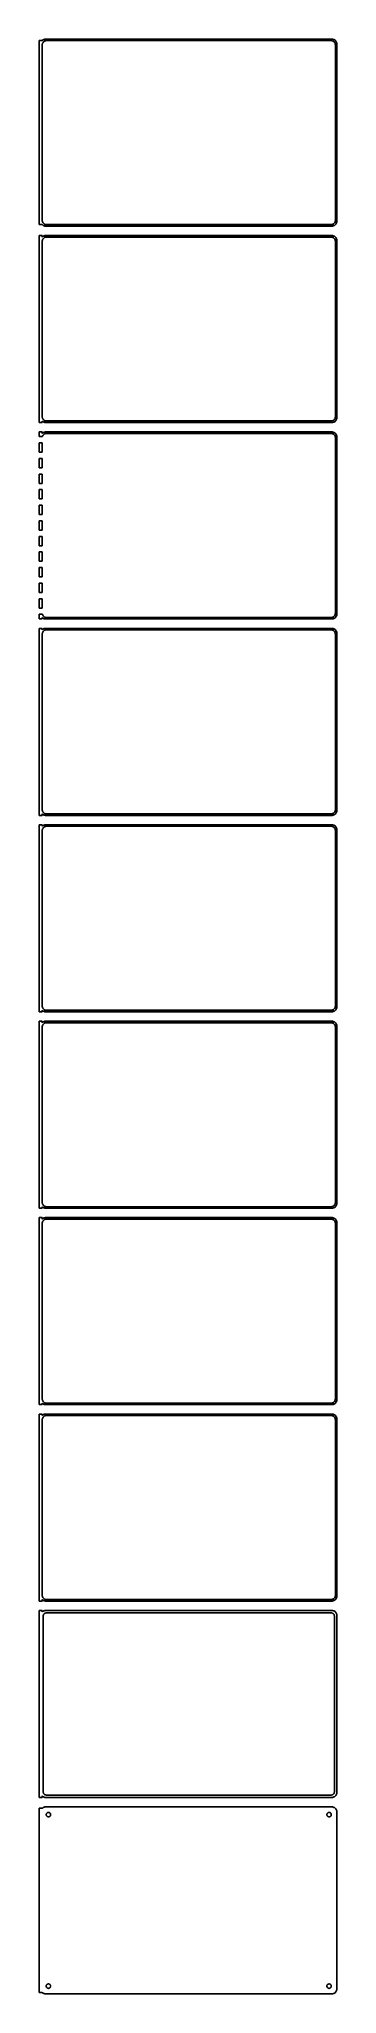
# Model space of a CAD drawing. Header units: metres. Extents: x -144 to 142, y 1800 to 3681.
import ezdxf

# ---------------------------------------------------------------- set-up
doc = ezdxf.new("R2010")
doc.units = ezdxf.units.M

msp = doc.modelspace()

# ---------------------------------------------------------------- linework, layer by layer
for p, q in [((-141, 3679.56), (-144, 3679.56)), ((-144, 3679.56), (-144, 3502.44)), ((-140.687, 3679.85), (-141, 3679.56)), ((-141, 3675.5), (-140.968, 3676)), ((-141, 3506.5), (-141, 3675.5)), ((-140.968, 3676), (-140.874, 3676.49)), ((-140.874, 3676.49), (-140.719, 3676.97)), ((-140.719, 3676.97), (-140.505, 3677.43)), ((-140.179, 3680.22), (-140.687, 3679.85)), ((-140.505, 3677.43), (-140.236, 3677.85)), ((-140.236, 3677.85), (-139.916, 3678.24)), ((-139.629, 3680.52), (-140.179, 3680.22)), ((-139.916, 3678.24), (-139.55, 3678.58)), ((-139.045, 3680.76), (-139.629, 3680.52)), ((-139.55, 3678.58), (-139.143, 3678.88)), ((-139.143, 3678.88), (-138.703, 3679.12)), ((-138.437, 3680.91), (-139.045, 3680.76)), ((-138.703, 3679.12), (-138.236, 3679.3)), ((-137.814, 3680.99), (-138.437, 3680.91)), ((-138.236, 3679.3), (-137.75, 3679.43)), ((137.814, 3680.99), (-137.814, 3680.99)), ((-137.75, 3679.43), (-137.251, 3679.49)), ((-137.251, 3679.49), (137.251, 3679.49)), ((137.251, 3679.49), (137.75, 3679.43)), ((137.75, 3679.43), (138.236, 3679.3)), ((138.437, 3680.91), (137.814, 3680.99)), ((138.236, 3679.3), (138.703, 3679.12)), ((139.045, 3680.76), (138.437, 3680.91)), ((138.703, 3679.12), (139.143, 3678.88)), ((139.629, 3680.52), (139.045, 3680.76)), ((139.143, 3678.88), (139.55, 3678.58)), ((139.55, 3678.58), (139.916, 3678.24)), ((140.179, 3680.22), (139.629, 3680.52)), ((139.916, 3678.24), (140.236, 3677.85)), ((140.687, 3679.85), (140.179, 3680.22)), ((140.236, 3677.85), (140.505, 3677.43)), ((140.505, 3677.43), (140.719, 3676.97)), ((141.145, 3679.42), (140.687, 3679.85)), ((140.719, 3676.97), (140.874, 3676.49)), ((140.874, 3676.49), (140.968, 3676)), ((140.968, 3676), (141, 3675.5)), ((141, 3675.5), (141, 3506.5)), ((141.545, 3678.94), (141.145, 3679.42)), ((141.882, 3678.41), (141.545, 3678.94)), ((142.149, 3677.84), (141.882, 3678.41)), ((142.343, 3677.24), (142.149, 3677.84)), ((142.461, 3676.63), (142.343, 3677.24)), ((142.5, 3676), (142.461, 3676.63)), ((142.5, 3506), (142.5, 3676)), ((-144, 3502.44), (-141, 3502.44)), ((-140.968, 3506), (-141, 3506.5)), ((-141, 3502.44), (-140.687, 3502.15)), ((-140.874, 3505.51), (-140.968, 3506)), ((-140.719, 3505.03), (-140.874, 3505.51)), ((-140.505, 3504.57), (-140.719, 3505.03)), ((-140.687, 3502.15), (-140.179, 3501.78)), ((-140.236, 3504.15), (-140.505, 3504.57)), ((-139.916, 3503.76), (-140.236, 3504.15)), ((-140.179, 3501.78), (-139.629, 3501.48)), ((-139.55, 3503.42), (-139.916, 3503.76)), ((-139.629, 3501.48), (-139.045, 3501.24)), ((-139.143, 3503.12), (-139.55, 3503.42)), ((-138.703, 3502.88), (-139.143, 3503.12)), ((-139.045, 3501.24), (-138.437, 3501.09)), ((-138.236, 3502.7), (-138.703, 3502.88)), ((-138.437, 3501.09), (-137.814, 3501.01)), ((-137.75, 3502.57), (-138.236, 3502.7)), ((-137.814, 3501.01), (137.814, 3501.01)), ((-137.251, 3502.51), (-137.75, 3502.57)), ((137.251, 3502.51), (-137.251, 3502.51)), ((137.75, 3502.57), (137.251, 3502.51)), ((138.236, 3502.7), (137.75, 3502.57)), ((137.814, 3501.01), (138.437, 3501.09)), ((138.703, 3502.88), (138.236, 3502.7)), ((138.437, 3501.09), (139.045, 3501.24)), ((139.143, 3503.12), (138.703, 3502.88)), ((139.045, 3501.24), (139.629, 3501.48)), ((139.55, 3503.42), (139.143, 3503.12)), ((139.916, 3503.76), (139.55, 3503.42)), ((139.629, 3501.48), (140.179, 3501.78)), ((140.236, 3504.15), (139.916, 3503.76)), ((140.179, 3501.78), (140.687, 3502.15)), ((140.505, 3504.57), (140.236, 3504.15)), ((140.719, 3505.03), (140.505, 3504.57)), ((140.687, 3502.15), (141.145, 3502.58)), ((140.874, 3505.51), (140.719, 3505.03)), ((140.968, 3506), (140.874, 3505.51)), ((141, 3506.5), (140.968, 3506)), ((141.145, 3502.58), (141.545, 3503.06)), ((141.545, 3503.06), (141.882, 3503.59)), ((141.882, 3503.59), (142.149, 3504.16)), ((142.149, 3504.16), (142.343, 3504.76)), ((142.343, 3504.76), (142.461, 3505.37)), ((142.461, 3505.37), (142.5, 3506)), ((-141, 3491.97), (-144, 3491.97)), ((-144, 3491.97), (-144, 3312.03)), ((-141, 3490.56), (-141, 3491.97)), ((-140.687, 3490.85), (-141, 3490.56)), ((-141, 3486.5), (-140.968, 3487)), ((-141, 3317.5), (-141, 3486.5)), ((-140.968, 3487), (-140.874, 3487.49)), ((-140.874, 3487.49), (-140.719, 3487.97)), ((-140.719, 3487.97), (-140.505, 3488.43)), ((-140.179, 3491.22), (-140.687, 3490.85)), ((-140.505, 3488.43), (-140.236, 3488.85)), ((-140.236, 3488.85), (-139.916, 3489.24)), ((-139.629, 3491.52), (-140.179, 3491.22)), ((-139.916, 3489.24), (-139.55, 3489.58)), ((-139.045, 3491.76), (-139.629, 3491.52)), ((-139.55, 3489.58), (-139.143, 3489.88)), ((-139.143, 3489.88), (-138.703, 3490.12)), ((-138.437, 3491.91), (-139.045, 3491.76)), ((-138.703, 3490.12), (-138.236, 3490.3)), ((-137.814, 3491.99), (-138.437, 3491.91)), ((-138.236, 3490.3), (-137.75, 3490.43)), ((137.814, 3491.99), (-137.814, 3491.99)), ((-137.75, 3490.43), (-137.251, 3490.49)), ((-137.251, 3490.49), (137.251, 3490.49)), ((137.251, 3490.49), (137.75, 3490.43)), ((137.75, 3490.43), (138.236, 3490.3)), ((138.437, 3491.91), (137.814, 3491.99)), ((138.236, 3490.3), (138.703, 3490.12)), ((139.045, 3491.76), (138.437, 3491.91)), ((138.703, 3490.12), (139.143, 3489.88)), ((139.629, 3491.52), (139.045, 3491.76)), ((139.143, 3489.88), (139.55, 3489.58)), ((139.55, 3489.58), (139.916, 3489.24)), ((140.179, 3491.22), (139.629, 3491.52)), ((139.916, 3489.24), (140.236, 3488.85)), ((140.687, 3490.85), (140.179, 3491.22)), ((140.236, 3488.85), (140.505, 3488.43)), ((140.505, 3488.43), (140.719, 3487.97)), ((141.145, 3490.42), (140.687, 3490.85)), ((140.719, 3487.97), (140.874, 3487.49)), ((140.874, 3487.49), (140.968, 3487)), ((140.968, 3487), (141, 3486.5)), ((141, 3486.5), (141, 3317.5)), ((141.545, 3489.94), (141.145, 3490.42)), ((141.882, 3489.41), (141.545, 3489.94)), ((142.149, 3488.84), (141.882, 3489.41)), ((142.343, 3488.24), (142.149, 3488.84)), ((142.461, 3487.63), (142.343, 3488.24)), ((142.5, 3487), (142.461, 3487.63)), ((142.5, 3317), (142.5, 3487)), ((-144, 3312.03), (-141, 3312.03)), ((-140.968, 3317), (-141, 3317.5)), ((-141, 3312.03), (-141, 3313.44)), ((-141, 3313.44), (-140.687, 3313.15)), ((-140.874, 3316.51), (-140.968, 3317)), ((-140.719, 3316.03), (-140.874, 3316.51)), ((-140.505, 3315.57), (-140.719, 3316.03)), ((-140.687, 3313.15), (-140.179, 3312.78)), ((-140.236, 3315.15), (-140.505, 3315.57)), ((-139.916, 3314.76), (-140.236, 3315.15)), ((-140.179, 3312.78), (-139.629, 3312.48)), ((-139.55, 3314.42), (-139.916, 3314.76)), ((-139.629, 3312.48), (-139.045, 3312.24)), ((-139.143, 3314.12), (-139.55, 3314.42)), ((-138.703, 3313.88), (-139.143, 3314.12)), ((-139.045, 3312.24), (-138.437, 3312.09)), ((-138.236, 3313.7), (-138.703, 3313.88)), ((-138.437, 3312.09), (-137.814, 3312.01)), ((-137.75, 3313.57), (-138.236, 3313.7)), ((-137.814, 3312.01), (137.814, 3312.01)), ((-137.251, 3313.51), (-137.75, 3313.57)), ((137.251, 3313.51), (-137.251, 3313.51)), ((137.75, 3313.57), (137.251, 3313.51)), ((138.236, 3313.7), (137.75, 3313.57)), ((137.814, 3312.01), (138.437, 3312.09)), ((138.703, 3313.88), (138.236, 3313.7)), ((138.437, 3312.09), (139.045, 3312.24)), ((139.143, 3314.12), (138.703, 3313.88)), ((139.045, 3312.24), (139.629, 3312.48)), ((139.55, 3314.42), (139.143, 3314.12)), ((139.916, 3314.76), (139.55, 3314.42)), ((139.629, 3312.48), (140.179, 3312.78)), ((140.236, 3315.15), (139.916, 3314.76)), ((140.179, 3312.78), (140.687, 3313.15)), ((140.505, 3315.57), (140.236, 3315.15)), ((140.719, 3316.03), (140.505, 3315.57)), ((140.687, 3313.15), (141.145, 3313.58)), ((140.874, 3316.51), (140.719, 3316.03)), ((140.968, 3317), (140.874, 3316.51)), ((141, 3317.5), (140.968, 3317)), ((141.145, 3313.58), (141.545, 3314.06)), ((141.545, 3314.06), (141.882, 3314.59)), ((141.882, 3314.59), (142.149, 3315.16)), ((142.149, 3315.16), (142.343, 3315.76)), ((142.343, 3315.76), (142.461, 3316.37)), ((142.461, 3316.37), (142.5, 3317)), ((-141, 3302.99), (-144, 3302.99)), ((-144, 3302.99), (-144, 3298.49)), ((-144, 3298.49), (-140.874, 3298.49)), ((-141, 3292.51), (-144, 3292.51)), ((-144, 3292.51), (-144, 3283.49)), ((-141, 3301.56), (-141, 3302.99)), ((-140.687, 3301.85), (-141, 3301.56)), ((-141, 3283.49), (-141, 3292.51)), ((-140.874, 3298.49), (-140.719, 3298.97)), ((-140.874, 3298.49), (-140.874, 3298.49)), ((-140.719, 3298.97), (-140.505, 3299.43)), ((-140.179, 3302.22), (-140.687, 3301.85)), ((-140.505, 3299.43), (-140.236, 3299.85)), ((-140.236, 3299.85), (-139.916, 3300.24)), ((-139.629, 3302.52), (-140.179, 3302.22)), ((-139.916, 3300.24), (-139.55, 3300.58)), ((-139.045, 3302.76), (-139.629, 3302.52)), ((-139.55, 3300.58), (-139.143, 3300.88)), ((-139.143, 3300.88), (-138.703, 3301.12)), ((-138.437, 3302.91), (-139.045, 3302.76)), ((-138.703, 3301.12), (-138.236, 3301.3)), ((-137.814, 3302.99), (-138.437, 3302.91)), ((-138.236, 3301.3), (-137.75, 3301.43)), ((137.814, 3302.99), (-137.814, 3302.99)), ((-137.75, 3301.43), (-137.251, 3301.49)), ((-137.251, 3301.49), (137.251, 3301.49)), ((137.251, 3301.49), (137.75, 3301.43)), ((137.75, 3301.43), (138.236, 3301.3)), ((138.437, 3302.91), (137.814, 3302.99)), ((138.236, 3301.3), (138.703, 3301.12)), ((139.045, 3302.76), (138.437, 3302.91)), ((138.703, 3301.12), (139.143, 3300.88)), ((139.629, 3302.52), (139.045, 3302.76)), ((139.143, 3300.88), (139.55, 3300.58)), ((139.55, 3300.58), (139.916, 3300.24)), ((140.179, 3302.22), (139.629, 3302.52)), ((139.916, 3300.24), (140.236, 3299.85)), ((140.687, 3301.85), (140.179, 3302.22)), ((140.236, 3299.85), (140.505, 3299.43)), ((140.505, 3299.43), (140.719, 3298.97)), ((141.145, 3301.42), (140.687, 3301.85)), ((140.719, 3298.97), (140.874, 3298.49)), ((140.874, 3298.49), (140.968, 3298)), ((140.968, 3298), (141, 3297.5)), ((141, 3297.5), (141, 3128.5)), ((141.545, 3300.94), (141.145, 3301.42)), ((141.882, 3300.41), (141.545, 3300.94)), ((142.149, 3299.84), (141.882, 3300.41)), ((142.343, 3299.24), (142.149, 3299.84)), ((142.461, 3298.63), (142.343, 3299.24)), ((142.5, 3298), (142.461, 3298.63)), ((142.5, 3128), (142.5, 3298)), ((-144, 3283.49), (-141, 3283.49)), ((-141, 3277.51), (-144, 3277.51)), ((-144, 3277.51), (-144, 3268.49)), ((-141, 3268.49), (-141, 3277.51)), ((-144, 3268.49), (-141, 3268.49)), ((-141, 3262.51), (-144, 3262.51)), ((-144, 3262.51), (-144, 3253.49)), ((-141, 3253.49), (-141, 3262.51)), ((-144, 3253.49), (-141, 3253.49)), ((-141, 3247.51), (-144, 3247.51)), ((-144, 3247.51), (-144, 3238.49)), ((-144, 3238.49), (-141, 3238.49)), ((-141, 3238.49), (-141, 3247.51)), ((-141, 3232.51), (-144, 3232.51)), ((-144, 3232.51), (-144, 3223.49)), ((-144, 3223.49), (-141, 3223.49)), ((-141, 3217.51), (-144, 3217.51)), ((-144, 3217.51), (-144, 3208.49)), ((-141, 3223.49), (-141, 3232.51)), ((-141, 3208.49), (-141, 3217.51)), ((-144, 3208.49), (-141, 3208.49)), ((-141, 3202.51), (-144, 3202.51)), ((-144, 3202.51), (-144, 3193.49)), ((-141, 3193.49), (-141, 3202.51)), ((-144, 3193.49), (-141, 3193.49)), ((-141, 3187.51), (-144, 3187.51)), ((-144, 3187.51), (-144, 3178.49)), ((-141, 3178.49), (-141, 3187.51)), ((-144, 3178.49), (-141, 3178.49)), ((-141, 3172.51), (-144, 3172.51)), ((-144, 3172.51), (-144, 3163.49)), ((-144, 3163.49), (-141, 3163.49)), ((-141, 3163.49), (-141, 3172.51)), ((-141, 3157.51), (-144, 3157.51)), ((-144, 3157.51), (-144, 3148.49)), ((-144, 3148.49), (-141, 3148.49)), ((-141, 3142.51), (-144, 3142.51)), ((-144, 3142.51), (-144, 3133.49)), ((-141, 3148.49), (-141, 3157.51)), ((-141, 3133.49), (-141, 3142.51)), ((-144, 3133.49), (-141, 3133.49)), ((-140.874, 3127.51), (-144, 3127.51)), ((-144, 3127.51), (-144, 3123.01)), ((-144, 3123.01), (-141, 3123.01)), ((-141, 3124.44), (-140.687, 3124.15)), ((-141, 3123.01), (-141, 3124.44)), ((-140.719, 3127.03), (-140.874, 3127.51)), ((-140.874, 3127.51), (-140.874, 3127.51)), ((-140.505, 3126.57), (-140.719, 3127.03)), ((-140.687, 3124.15), (-140.179, 3123.78)), ((-140.236, 3126.15), (-140.505, 3126.57)), ((-139.916, 3125.76), (-140.236, 3126.15)), ((-140.179, 3123.78), (-139.629, 3123.48)), ((-139.55, 3125.42), (-139.916, 3125.76)), ((-139.629, 3123.48), (-139.045, 3123.24)), ((-139.143, 3125.12), (-139.55, 3125.42)), ((-138.703, 3124.88), (-139.143, 3125.12)), ((-139.045, 3123.24), (-138.437, 3123.09)), ((-138.236, 3124.7), (-138.703, 3124.88)), ((-138.437, 3123.09), (-137.814, 3123.01)), ((-137.75, 3124.57), (-138.236, 3124.7)), ((-137.814, 3123.01), (137.814, 3123.01)), ((-137.251, 3124.51), (-137.75, 3124.57)), ((137.251, 3124.51), (-137.251, 3124.51)), ((137.75, 3124.57), (137.251, 3124.51)), ((138.236, 3124.7), (137.75, 3124.57)), ((137.814, 3123.01), (138.437, 3123.09)), ((138.703, 3124.88), (138.236, 3124.7)), ((138.437, 3123.09), (139.045, 3123.24)), ((139.143, 3125.12), (138.703, 3124.88)), ((139.045, 3123.24), (139.629, 3123.48)), ((139.55, 3125.42), (139.143, 3125.12)), ((139.916, 3125.76), (139.55, 3125.42)), ((139.629, 3123.48), (140.179, 3123.78)), ((140.236, 3126.15), (139.916, 3125.76)), ((140.179, 3123.78), (140.687, 3124.15)), ((140.505, 3126.57), (140.236, 3126.15)), ((140.719, 3127.03), (140.505, 3126.57)), ((140.687, 3124.15), (141.145, 3124.58)), ((140.874, 3127.51), (140.719, 3127.03)), ((140.968, 3128), (140.874, 3127.51)), ((141, 3128.5), (140.968, 3128)), ((141.145, 3124.58), (141.545, 3125.06)), ((141.545, 3125.06), (141.882, 3125.59)), ((141.882, 3125.59), (142.149, 3126.16)), ((142.149, 3126.16), (142.343, 3126.76)), ((142.343, 3126.76), (142.461, 3127.37)), ((142.461, 3127.37), (142.5, 3128)), ((-141, 3113.99), (-144, 3113.99)), ((-144, 3113.99), (-144, 2934.01)), ((-141, 3112.56), (-141, 3113.99)), ((-140.687, 3112.85), (-141, 3112.56)), ((-141, 3108.5), (-140.968, 3109)), ((-141, 2939.5), (-141, 3108.5)), ((-140.968, 3109), (-140.874, 3109.49)), ((-140.874, 3109.49), (-140.719, 3109.97)), ((-140.719, 3109.97), (-140.505, 3110.43)), ((-140.179, 3113.22), (-140.687, 3112.85)), ((-140.505, 3110.43), (-140.236, 3110.85)), ((-140.236, 3110.85), (-139.916, 3111.24)), ((-139.629, 3113.52), (-140.179, 3113.22)), ((-139.916, 3111.24), (-139.55, 3111.58)), ((-139.045, 3113.76), (-139.629, 3113.52)), ((-139.55, 3111.58), (-139.143, 3111.88)), ((-139.143, 3111.88), (-138.703, 3112.12)), ((-138.437, 3113.91), (-139.045, 3113.76)), ((-138.703, 3112.12), (-138.236, 3112.3)), ((-137.814, 3113.99), (-138.437, 3113.91)), ((-138.236, 3112.3), (-137.75, 3112.43)), ((137.814, 3113.99), (-137.814, 3113.99)), ((-137.75, 3112.43), (-137.251, 3112.49)), ((-137.251, 3112.49), (137.251, 3112.49)), ((137.251, 3112.49), (137.75, 3112.43)), ((137.75, 3112.43), (138.236, 3112.3)), ((138.437, 3113.91), (137.814, 3113.99)), ((138.236, 3112.3), (138.703, 3112.12)), ((139.045, 3113.76), (138.437, 3113.91)), ((138.703, 3112.12), (139.143, 3111.88)), ((139.629, 3113.52), (139.045, 3113.76)), ((139.143, 3111.88), (139.55, 3111.58)), ((139.55, 3111.58), (139.916, 3111.24)), ((140.179, 3113.22), (139.629, 3113.52)), ((139.916, 3111.24), (140.236, 3110.85)), ((140.687, 3112.85), (140.179, 3113.22)), ((140.236, 3110.85), (140.505, 3110.43)), ((140.505, 3110.43), (140.719, 3109.97)), ((141.145, 3112.42), (140.687, 3112.85)), ((140.719, 3109.97), (140.874, 3109.49)), ((140.874, 3109.49), (140.968, 3109)), ((140.968, 3109), (141, 3108.5)), ((141, 3108.5), (141, 2939.5)), ((141.545, 3111.94), (141.145, 3112.42)), ((141.882, 3111.41), (141.545, 3111.94)), ((142.149, 3110.84), (141.882, 3111.41)), ((142.343, 3110.24), (142.149, 3110.84)), ((142.461, 3109.63), (142.343, 3110.24)), ((142.5, 3109), (142.461, 3109.63)), ((142.5, 2939), (142.5, 3109)), ((-140.968, 2939), (-141, 2939.5)), ((-141, 2935.44), (-140.687, 2935.15)), ((-141, 2934.01), (-141, 2935.44)), ((-140.874, 2938.51), (-140.968, 2939)), ((-140.719, 2938.03), (-140.874, 2938.51)), ((-140.505, 2937.57), (-140.719, 2938.03)), ((-140.687, 2935.15), (-140.179, 2934.78)), ((-140.236, 2937.15), (-140.505, 2937.57)), ((-139.916, 2936.76), (-140.236, 2937.15)), ((-140.179, 2934.78), (-139.629, 2934.48)), ((-139.55, 2936.42), (-139.916, 2936.76)), ((-139.629, 2934.48), (-139.045, 2934.24)), ((-139.143, 2936.12), (-139.55, 2936.42)), ((-138.703, 2935.88), (-139.143, 2936.12)), ((-138.236, 2935.7), (-138.703, 2935.88)), ((-137.75, 2935.57), (-138.236, 2935.7)), ((-137.251, 2935.51), (-137.75, 2935.57)), ((137.251, 2935.51), (-137.251, 2935.51)), ((137.75, 2935.57), (137.251, 2935.51)), ((138.236, 2935.7), (137.75, 2935.57)), ((138.703, 2935.88), (138.236, 2935.7)), ((139.143, 2936.12), (138.703, 2935.88)), ((139.045, 2934.24), (139.629, 2934.48)), ((139.55, 2936.42), (139.143, 2936.12)), ((139.916, 2936.76), (139.55, 2936.42)), ((139.629, 2934.48), (140.179, 2934.78)), ((140.236, 2937.15), (139.916, 2936.76)), ((140.179, 2934.78), (140.687, 2935.15)), ((140.505, 2937.57), (140.236, 2937.15)), ((140.719, 2938.03), (140.505, 2937.57)), ((140.687, 2935.15), (141.145, 2935.58)), ((140.874, 2938.51), (140.719, 2938.03)), ((140.968, 2939), (140.874, 2938.51)), ((141, 2939.5), (140.968, 2939)), ((141.145, 2935.58), (141.545, 2936.06)), ((141.545, 2936.06), (141.882, 2936.59)), ((141.882, 2936.59), (142.149, 2937.16)), ((142.149, 2937.16), (142.343, 2937.76)), ((142.343, 2937.76), (142.461, 2938.37)), ((142.461, 2938.37), (142.5, 2939)), ((-144, 2934.01), (-141, 2934.01)), ((-141, 2924.99), (-144, 2924.99)), ((-144, 2924.99), (-144, 2745.01)), ((-141, 2923.56), (-141, 2924.99)), ((-140.687, 2923.85), (-141, 2923.56)), ((-141, 2919.5), (-140.968, 2920)), ((-141, 2750.5), (-141, 2919.5)), ((-140.968, 2920), (-140.874, 2920.49)), ((-140.874, 2920.49), (-140.719, 2920.97)), ((-140.719, 2920.97), (-140.505, 2921.43)), ((-140.179, 2924.22), (-140.687, 2923.85)), ((-140.505, 2921.43), (-140.236, 2921.85)), ((-140.236, 2921.85), (-139.916, 2922.24)), ((-139.629, 2924.52), (-140.179, 2924.22)), ((-139.916, 2922.24), (-139.55, 2922.58)), ((-139.045, 2924.76), (-139.629, 2924.52)), ((-139.55, 2922.58), (-139.143, 2922.88)), ((-139.143, 2922.88), (-138.703, 2923.12)), ((-139.045, 2934.24), (-138.437, 2934.09)), ((-138.437, 2924.91), (-139.045, 2924.76)), ((-138.703, 2923.12), (-138.236, 2923.3)), ((-138.437, 2934.09), (-137.814, 2934.01)), ((-137.814, 2924.99), (-138.437, 2924.91)), ((-138.236, 2923.3), (-137.75, 2923.43)), ((-137.814, 2934.01), (137.814, 2934.01)), ((137.814, 2924.99), (-137.814, 2924.99)), ((-137.75, 2923.43), (-137.251, 2923.49)), ((-137.251, 2923.49), (137.251, 2923.49)), ((137.251, 2923.49), (137.75, 2923.43)), ((137.75, 2923.43), (138.236, 2923.3)), ((137.814, 2934.01), (138.437, 2934.09)), ((138.437, 2924.91), (137.814, 2924.99)), ((138.236, 2923.3), (138.703, 2923.12)), ((138.437, 2934.09), (139.045, 2934.24)), ((139.045, 2924.76), (138.437, 2924.91)), ((138.703, 2923.12), (139.143, 2922.88)), ((139.629, 2924.52), (139.045, 2924.76)), ((139.143, 2922.88), (139.55, 2922.58)), ((139.55, 2922.58), (139.916, 2922.24)), ((140.179, 2924.22), (139.629, 2924.52)), ((139.916, 2922.24), (140.236, 2921.85)), ((140.687, 2923.85), (140.179, 2924.22)), ((140.236, 2921.85), (140.505, 2921.43)), ((140.505, 2921.43), (140.719, 2920.97)), ((141.145, 2923.42), (140.687, 2923.85)), ((140.719, 2920.97), (140.874, 2920.49)), ((140.874, 2920.49), (140.968, 2920)), ((140.968, 2920), (141, 2919.5)), ((141, 2919.5), (141, 2750.5)), ((141.545, 2922.94), (141.145, 2923.42)), ((141.882, 2922.41), (141.545, 2922.94)), ((142.149, 2921.84), (141.882, 2922.41)), ((142.343, 2921.24), (142.149, 2921.84)), ((142.461, 2920.63), (142.343, 2921.24)), ((142.5, 2920), (142.461, 2920.63)), ((142.5, 2750), (142.5, 2920)), ((-140.968, 2750), (-141, 2750.5)), ((-141, 2746.44), (-140.687, 2746.15)), ((-141, 2745.01), (-141, 2746.44)), ((-140.874, 2749.51), (-140.968, 2750)), ((-140.719, 2749.03), (-140.874, 2749.51)), ((-140.505, 2748.57), (-140.719, 2749.03)), ((-140.236, 2748.15), (-140.505, 2748.57)), ((-139.916, 2747.76), (-140.236, 2748.15)), ((-139.55, 2747.42), (-139.916, 2747.76)), ((-139.143, 2747.12), (-139.55, 2747.42)), ((-138.703, 2746.88), (-139.143, 2747.12)), ((-138.236, 2746.7), (-138.703, 2746.88)), ((-137.75, 2746.57), (-138.236, 2746.7)), ((-137.251, 2746.51), (-137.75, 2746.57)), ((137.251, 2746.51), (-137.251, 2746.51)), ((137.75, 2746.57), (137.251, 2746.51)), ((138.236, 2746.7), (137.75, 2746.57)), ((138.703, 2746.88), (138.236, 2746.7)), ((139.143, 2747.12), (138.703, 2746.88)), ((139.55, 2747.42), (139.143, 2747.12)), ((139.916, 2747.76), (139.55, 2747.42)), ((140.236, 2748.15), (139.916, 2747.76)), ((140.505, 2748.57), (140.236, 2748.15)), ((140.719, 2749.03), (140.505, 2748.57)), ((140.687, 2746.15), (141.145, 2746.58)), ((140.874, 2749.51), (140.719, 2749.03)), ((140.968, 2750), (140.874, 2749.51)), ((141, 2750.5), (140.968, 2750)), ((141.145, 2746.58), (141.545, 2747.06)), ((141.545, 2747.06), (141.882, 2747.59)), ((141.882, 2747.59), (142.149, 2748.16)), ((142.149, 2748.16), (142.343, 2748.76)), ((142.343, 2748.76), (142.461, 2749.37)), ((142.461, 2749.37), (142.5, 2750)), ((-144, 2745.01), (-141, 2745.01)), ((-141, 2735.99), (-144, 2735.99)), ((-144, 2735.99), (-144, 2556.01)), ((-141, 2734.56), (-141, 2735.99)), ((-140.687, 2734.85), (-141, 2734.56)), ((-141, 2730.5), (-140.968, 2731)), ((-141, 2561.5), (-141, 2730.5)), ((-140.968, 2731), (-140.874, 2731.49)), ((-140.874, 2731.49), (-140.719, 2731.97)), ((-140.719, 2731.97), (-140.505, 2732.43)), ((-140.687, 2746.15), (-140.179, 2745.78)), ((-140.179, 2735.22), (-140.687, 2734.85)), ((-140.505, 2732.43), (-140.236, 2732.85)), ((-140.236, 2732.85), (-139.916, 2733.24)), ((-140.179, 2745.78), (-139.629, 2745.48)), ((-139.629, 2735.52), (-140.179, 2735.22)), ((-139.916, 2733.24), (-139.55, 2733.58)), ((-139.629, 2745.48), (-139.045, 2745.24)), ((-139.045, 2735.76), (-139.629, 2735.52)), ((-139.55, 2733.58), (-139.143, 2733.88)), ((-139.143, 2733.88), (-138.703, 2734.12)), ((-139.045, 2745.24), (-138.437, 2745.09)), ((-138.437, 2735.91), (-139.045, 2735.76)), ((-138.703, 2734.12), (-138.236, 2734.3)), ((-138.437, 2745.09), (-137.814, 2745.01)), ((-137.814, 2735.99), (-138.437, 2735.91)), ((-138.236, 2734.3), (-137.75, 2734.43)), ((-137.814, 2745.01), (137.814, 2745.01)), ((137.814, 2735.99), (-137.814, 2735.99)), ((-137.75, 2734.43), (-137.251, 2734.49)), ((-137.251, 2734.49), (137.251, 2734.49)), ((137.251, 2734.49), (137.75, 2734.43)), ((137.75, 2734.43), (138.236, 2734.3)), ((137.814, 2745.01), (138.437, 2745.09)), ((138.437, 2735.91), (137.814, 2735.99)), ((138.236, 2734.3), (138.703, 2734.12)), ((138.437, 2745.09), (139.045, 2745.24)), ((139.045, 2735.76), (138.437, 2735.91)), ((138.703, 2734.12), (139.143, 2733.88)), ((139.045, 2745.24), (139.629, 2745.48)), ((139.629, 2735.52), (139.045, 2735.76)), ((139.143, 2733.88), (139.55, 2733.58)), ((139.55, 2733.58), (139.916, 2733.24)), ((139.629, 2745.48), (140.179, 2745.78)), ((140.179, 2735.22), (139.629, 2735.52)), ((139.916, 2733.24), (140.236, 2732.85)), ((140.179, 2745.78), (140.687, 2746.15)), ((140.687, 2734.85), (140.179, 2735.22)), ((140.236, 2732.85), (140.505, 2732.43)), ((140.505, 2732.43), (140.719, 2731.97)), ((141.145, 2734.42), (140.687, 2734.85)), ((140.719, 2731.97), (140.874, 2731.49)), ((140.874, 2731.49), (140.968, 2731)), ((140.968, 2731), (141, 2730.5)), ((141, 2730.5), (141, 2561.5)), ((141.545, 2733.94), (141.145, 2734.42)), ((141.882, 2733.41), (141.545, 2733.94)), ((142.149, 2732.84), (141.882, 2733.41)), ((142.343, 2732.24), (142.149, 2732.84)), ((142.461, 2731.63), (142.343, 2732.24)), ((142.5, 2731), (142.461, 2731.63)), ((142.5, 2561), (142.5, 2731)), ((-140.968, 2561), (-141, 2561.5)), ((-140.874, 2560.51), (-140.968, 2561)), ((-140.719, 2560.03), (-140.874, 2560.51)), ((-140.505, 2559.57), (-140.719, 2560.03)), ((-140.236, 2559.15), (-140.505, 2559.57)), ((-139.916, 2558.76), (-140.236, 2559.15)), ((-139.55, 2558.42), (-139.916, 2558.76)), ((-139.143, 2558.12), (-139.55, 2558.42)), ((139.55, 2558.42), (139.143, 2558.12)), ((139.916, 2558.76), (139.55, 2558.42)), ((140.236, 2559.15), (139.916, 2558.76)), ((140.505, 2559.57), (140.236, 2559.15)), ((140.719, 2560.03), (140.505, 2559.57)), ((140.874, 2560.51), (140.719, 2560.03)), ((140.968, 2561), (140.874, 2560.51)), ((141, 2561.5), (140.968, 2561)), ((141.545, 2558.06), (141.882, 2558.59)), ((141.882, 2558.59), (142.149, 2559.16)), ((142.149, 2559.16), (142.343, 2559.76)), ((142.343, 2559.76), (142.461, 2560.37)), ((142.461, 2560.37), (142.5, 2561)), ((-144, 2556.01), (-141, 2556.01)), ((-141, 2546.99), (-144, 2546.99)), ((-144, 2546.99), (-144, 2367.01)), ((-141, 2557.44), (-140.687, 2557.15)), ((-141, 2556.01), (-141, 2557.44)), ((-141, 2545.56), (-141, 2546.99)), ((-140.687, 2545.85), (-141, 2545.56)), ((-141, 2541.5), (-140.968, 2542)), ((-141, 2372.5), (-141, 2541.5)), ((-140.968, 2542), (-140.874, 2542.49)), ((-140.874, 2542.49), (-140.719, 2542.97)), ((-140.719, 2542.97), (-140.505, 2543.43)), ((-140.687, 2557.15), (-140.179, 2556.78)), ((-140.179, 2546.22), (-140.687, 2545.85)), ((-140.505, 2543.43), (-140.236, 2543.85)), ((-140.236, 2543.85), (-139.916, 2544.24)), ((-140.179, 2556.78), (-139.629, 2556.48)), ((-139.629, 2546.52), (-140.179, 2546.22)), ((-139.916, 2544.24), (-139.55, 2544.58)), ((-139.629, 2556.48), (-139.045, 2556.24)), ((-139.045, 2546.76), (-139.629, 2546.52)), ((-139.55, 2544.58), (-139.143, 2544.88)), ((-138.703, 2557.88), (-139.143, 2558.12)), ((-139.143, 2544.88), (-138.703, 2545.12)), ((-139.045, 2556.24), (-138.437, 2556.09)), ((-138.437, 2546.91), (-139.045, 2546.76)), ((-138.236, 2557.7), (-138.703, 2557.88)), ((-138.703, 2545.12), (-138.236, 2545.3)), ((-138.437, 2556.09), (-137.814, 2556.01)), ((-137.814, 2546.99), (-138.437, 2546.91)), ((-137.75, 2557.57), (-138.236, 2557.7)), ((-138.236, 2545.3), (-137.75, 2545.43)), ((-137.814, 2556.01), (137.814, 2556.01)), ((137.814, 2546.99), (-137.814, 2546.99)), ((-137.251, 2557.51), (-137.75, 2557.57)), ((-137.75, 2545.43), (-137.251, 2545.49)), ((137.251, 2557.51), (-137.251, 2557.51)), ((-137.251, 2545.49), (137.251, 2545.49)), ((137.75, 2557.57), (137.251, 2557.51)), ((137.251, 2545.49), (137.75, 2545.43)), ((138.236, 2557.7), (137.75, 2557.57)), ((137.75, 2545.43), (138.236, 2545.3)), ((137.814, 2556.01), (138.437, 2556.09)), ((138.437, 2546.91), (137.814, 2546.99)), ((138.703, 2557.88), (138.236, 2557.7)), ((138.236, 2545.3), (138.703, 2545.12)), ((138.437, 2556.09), (139.045, 2556.24)), ((139.045, 2546.76), (138.437, 2546.91)), ((139.143, 2558.12), (138.703, 2557.88)), ((138.703, 2545.12), (139.143, 2544.88)), ((139.045, 2556.24), (139.629, 2556.48)), ((139.629, 2546.52), (139.045, 2546.76)), ((139.143, 2544.88), (139.55, 2544.58)), ((139.55, 2544.58), (139.916, 2544.24)), ((139.629, 2556.48), (140.179, 2556.78)), ((140.179, 2546.22), (139.629, 2546.52)), ((139.916, 2544.24), (140.236, 2543.85)), ((140.179, 2556.78), (140.687, 2557.15)), ((140.687, 2545.85), (140.179, 2546.22)), ((140.236, 2543.85), (140.505, 2543.43)), ((140.505, 2543.43), (140.719, 2542.97)), ((140.687, 2557.15), (141.145, 2557.58)), ((141.145, 2545.42), (140.687, 2545.85)), ((140.719, 2542.97), (140.874, 2542.49)), ((140.874, 2542.49), (140.968, 2542)), ((140.968, 2542), (141, 2541.5)), ((141, 2541.5), (141, 2372.5)), ((141.145, 2557.58), (141.545, 2558.06)), ((141.545, 2544.94), (141.145, 2545.42)), ((141.882, 2544.41), (141.545, 2544.94)), ((142.149, 2543.84), (141.882, 2544.41)), ((142.343, 2543.24), (142.149, 2543.84)), ((142.461, 2542.63), (142.343, 2543.24)), ((142.5, 2542), (142.461, 2542.63)), ((142.5, 2372), (142.5, 2542)), ((-140.968, 2372), (-141, 2372.5)), ((-140.874, 2371.51), (-140.968, 2372)), ((-140.719, 2371.03), (-140.874, 2371.51)), ((-140.505, 2370.57), (-140.719, 2371.03)), ((-140.236, 2370.15), (-140.505, 2370.57)), ((-139.916, 2369.76), (-140.236, 2370.15)), ((140.236, 2370.15), (139.916, 2369.76)), ((140.505, 2370.57), (140.236, 2370.15)), ((140.719, 2371.03), (140.505, 2370.57)), ((140.874, 2371.51), (140.719, 2371.03)), ((140.968, 2372), (140.874, 2371.51)), ((141, 2372.5), (140.968, 2372)), ((141.882, 2369.59), (142.149, 2370.16)), ((142.149, 2370.16), (142.343, 2370.76)), ((142.343, 2370.76), (142.461, 2371.37)), ((142.461, 2371.37), (142.5, 2372)), ((-144, 2367.01), (-141, 2367.01)), ((-141, 2357.99), (-144, 2357.99)), ((-144, 2357.99), (-144, 2178.01)), ((-141, 2368.44), (-140.687, 2368.15)), ((-141, 2367.01), (-141, 2368.44)), ((-141, 2356.56), (-141, 2357.99)), ((-140.687, 2356.85), (-141, 2356.56)), ((-141, 2352.5), (-140.968, 2353)), ((-141, 2183.5), (-141, 2352.5)), ((-140.968, 2353), (-140.874, 2353.49)), ((-140.874, 2353.49), (-140.719, 2353.97)), ((-140.719, 2353.97), (-140.505, 2354.43)), ((-140.687, 2368.15), (-140.179, 2367.78)), ((-140.179, 2357.22), (-140.687, 2356.85)), ((-140.505, 2354.43), (-140.236, 2354.85)), ((-140.236, 2354.85), (-139.916, 2355.24)), ((-140.179, 2367.78), (-139.629, 2367.48)), ((-139.629, 2357.52), (-140.179, 2357.22)), ((-139.55, 2369.42), (-139.916, 2369.76)), ((-139.916, 2355.24), (-139.55, 2355.58)), ((-139.629, 2367.48), (-139.045, 2367.24)), ((-139.045, 2357.76), (-139.629, 2357.52)), ((-139.143, 2369.12), (-139.55, 2369.42)), ((-139.55, 2355.58), (-139.143, 2355.88)), ((-138.703, 2368.88), (-139.143, 2369.12)), ((-139.143, 2355.88), (-138.703, 2356.12)), ((-139.045, 2367.24), (-138.437, 2367.09)), ((-138.437, 2357.91), (-139.045, 2357.76)), ((-138.236, 2368.7), (-138.703, 2368.88)), ((-138.703, 2356.12), (-138.236, 2356.3)), ((-138.437, 2367.09), (-137.814, 2367.01)), ((-137.814, 2357.99), (-138.437, 2357.91)), ((-137.75, 2368.57), (-138.236, 2368.7)), ((-138.236, 2356.3), (-137.75, 2356.43)), ((-137.814, 2367.01), (137.814, 2367.01)), ((137.814, 2357.99), (-137.814, 2357.99)), ((-137.251, 2368.51), (-137.75, 2368.57)), ((-137.75, 2356.43), (-137.251, 2356.49)), ((137.251, 2368.51), (-137.251, 2368.51)), ((-137.251, 2356.49), (137.251, 2356.49)), ((137.75, 2368.57), (137.251, 2368.51)), ((137.251, 2356.49), (137.75, 2356.43)), ((138.236, 2368.7), (137.75, 2368.57)), ((137.75, 2356.43), (138.236, 2356.3)), ((137.814, 2367.01), (138.437, 2367.09)), ((138.437, 2357.91), (137.814, 2357.99)), ((138.703, 2368.88), (138.236, 2368.7)), ((138.236, 2356.3), (138.703, 2356.12)), ((138.437, 2367.09), (139.045, 2367.24)), ((139.045, 2357.76), (138.437, 2357.91)), ((139.143, 2369.12), (138.703, 2368.88)), ((138.703, 2356.12), (139.143, 2355.88)), ((139.045, 2367.24), (139.629, 2367.48)), ((139.629, 2357.52), (139.045, 2357.76)), ((139.55, 2369.42), (139.143, 2369.12)), ((139.143, 2355.88), (139.55, 2355.58)), ((139.916, 2369.76), (139.55, 2369.42)), ((139.55, 2355.58), (139.916, 2355.24)), ((139.629, 2367.48), (140.179, 2367.78)), ((140.179, 2357.22), (139.629, 2357.52)), ((139.916, 2355.24), (140.236, 2354.85)), ((140.179, 2367.78), (140.687, 2368.15)), ((140.687, 2356.85), (140.179, 2357.22)), ((140.236, 2354.85), (140.505, 2354.43)), ((140.505, 2354.43), (140.719, 2353.97)), ((140.687, 2368.15), (141.145, 2368.58)), ((141.145, 2356.42), (140.687, 2356.85)), ((140.719, 2353.97), (140.874, 2353.49)), ((140.874, 2353.49), (140.968, 2353)), ((140.968, 2353), (141, 2352.5)), ((141, 2352.5), (141, 2183.5)), ((141.145, 2368.58), (141.545, 2369.06)), ((141.545, 2355.94), (141.145, 2356.42)), ((141.545, 2369.06), (141.882, 2369.59)), ((141.882, 2355.41), (141.545, 2355.94)), ((142.149, 2354.84), (141.882, 2355.41)), ((142.343, 2354.24), (142.149, 2354.84)), ((142.461, 2353.63), (142.343, 2354.24)), ((142.5, 2353), (142.461, 2353.63)), ((142.5, 2183), (142.5, 2353)), ((-140.968, 2183), (-141, 2183.5)), ((-140.874, 2182.51), (-140.968, 2183)), ((-140.719, 2182.03), (-140.874, 2182.51)), ((-140.505, 2181.57), (-140.719, 2182.03)), ((140.719, 2182.03), (140.505, 2181.57)), ((140.874, 2182.51), (140.719, 2182.03)), ((140.968, 2183), (140.874, 2182.51)), ((141, 2183.5), (140.968, 2183)), ((142.343, 2181.76), (142.461, 2182.37)), ((142.461, 2182.37), (142.5, 2183)), ((-144, 2178.01), (-141, 2178.01)), ((-141, 2168.98), (-144, 2168.98)), ((-144, 2168.98), (-144, 1989.02)), ((-141, 2179.44), (-140.687, 2179.15)), ((-141, 2178.01), (-141, 2179.44)), ((-141, 2167.56), (-141, 2168.98)), ((-140.687, 2167.85), (-141, 2167.56)), ((-140.687, 2179.15), (-140.179, 2178.78)), ((-140.179, 2168.22), (-140.687, 2167.85)), ((-140.236, 2181.15), (-140.505, 2181.57)), ((-139.916, 2180.76), (-140.236, 2181.15)), ((-140.179, 2178.78), (-139.629, 2178.48)), ((-139.629, 2168.52), (-140.179, 2168.22)), ((-140.113, 2163.5), (-140.088, 2163.89)), ((-140.113, 1994.5), (-140.113, 2163.5)), ((-140.088, 2163.89), (-140.015, 2164.27)), ((-140.015, 2164.27), (-139.894, 2164.65)), ((-139.55, 2180.42), (-139.916, 2180.76)), ((-139.894, 2164.65), (-139.728, 2165)), ((-139.728, 2165), (-139.518, 2165.33)), ((-139.629, 2178.48), (-139.045, 2178.24)), ((-139.045, 2168.76), (-139.629, 2168.52)), ((-139.143, 2180.12), (-139.55, 2180.42)), ((-139.518, 2165.33), (-139.269, 2165.63)), ((-139.269, 2165.63), (-138.984, 2165.9)), ((-138.703, 2179.88), (-139.143, 2180.12)), ((-139.045, 2178.24), (-138.437, 2178.09)), ((-138.437, 2168.91), (-139.045, 2168.76)), ((-138.984, 2165.9), (-138.668, 2166.13)), ((-138.236, 2179.7), (-138.703, 2179.88)), ((-138.668, 2166.13), (-138.325, 2166.32)), ((-138.437, 2178.09), (-137.814, 2178.01)), ((-137.814, 2168.99), (-138.437, 2168.91)), ((-138.325, 2166.32), (-137.962, 2166.46)), ((-137.75, 2179.57), (-138.236, 2179.7)), ((-137.962, 2166.46), (-137.583, 2166.56)), ((-137.814, 2178.01), (137.814, 2178.01)), ((137.814, 2168.99), (-137.814, 2168.99)), ((-137.251, 2179.51), (-137.75, 2179.57)), ((-137.583, 2166.56), (-137.195, 2166.61)), ((137.251, 2179.51), (-137.251, 2179.51)), ((-137.195, 2166.61), (137.195, 2166.61)), ((137.195, 2166.61), (137.583, 2166.56)), ((137.75, 2179.57), (137.251, 2179.51)), ((137.583, 2166.56), (137.962, 2166.46)), ((138.236, 2179.7), (137.75, 2179.57)), ((137.814, 2178.01), (138.437, 2178.09)), ((138.437, 2168.91), (137.814, 2168.99)), ((137.962, 2166.46), (138.325, 2166.32)), ((138.703, 2179.88), (138.236, 2179.7)), ((138.325, 2166.32), (138.668, 2166.13)), ((138.437, 2178.09), (139.045, 2178.24)), ((139.045, 2168.76), (138.437, 2168.91)), ((138.668, 2166.13), (138.984, 2165.9)), ((139.143, 2180.12), (138.703, 2179.88)), ((138.984, 2165.9), (139.269, 2165.63)), ((139.045, 2178.24), (139.629, 2178.48)), ((139.629, 2168.52), (139.045, 2168.76)), ((139.55, 2180.42), (139.143, 2180.12)), ((139.269, 2165.63), (139.518, 2165.33)), ((139.518, 2165.33), (139.728, 2165)), ((139.916, 2180.76), (139.55, 2180.42)), ((139.629, 2178.48), (140.179, 2178.78)), ((140.179, 2168.22), (139.629, 2168.52)), ((139.728, 2165), (139.894, 2164.65)), ((139.894, 2164.65), (140.015, 2164.27)), ((140.236, 2181.15), (139.916, 2180.76)), ((140.015, 2164.27), (140.088, 2163.89)), ((140.088, 2163.89), (140.113, 2163.5)), ((140.113, 2163.5), (140.113, 1994.5)), ((140.179, 2178.78), (140.687, 2179.15)), ((140.687, 2167.85), (140.179, 2168.22)), ((140.505, 2181.57), (140.236, 2181.15)), ((140.687, 2179.15), (141.145, 2179.58)), ((141.145, 2167.42), (140.687, 2167.85)), ((141.145, 2179.58), (141.545, 2180.06)), ((141.545, 2166.94), (141.145, 2167.42)), ((141.545, 2180.06), (141.882, 2180.59)), ((141.882, 2166.41), (141.545, 2166.94)), ((141.882, 2180.59), (142.149, 2181.16)), ((142.149, 2165.84), (141.882, 2166.41)), ((142.149, 2181.16), (142.343, 2181.76)), ((142.343, 2165.24), (142.149, 2165.84)), ((142.461, 2164.63), (142.343, 2165.24)), ((142.5, 2164), (142.461, 2164.63)), ((142.5, 1994), (142.5, 2164)), ((-140.088, 1994.11), (-140.113, 1994.5)), ((-140.015, 1993.73), (-140.088, 1994.11)), ((140.088, 1994.11), (140.015, 1993.73)), ((140.113, 1994.5), (140.088, 1994.11)), ((142.461, 1993.37), (142.5, 1994)), ((-144, 1989.02), (-141, 1989.02)), ((-141, 1978.65), (-144, 1978.65)), ((-144, 1978.65), (-144, 1801.35)), ((-141, 1989.02), (-141, 1990.44)), ((-141, 1990.44), (-140.687, 1990.15)), ((-140.687, 1978.85), (-141, 1978.56)), ((-141, 1978.56), (-141, 1978.65)), ((-140.687, 1990.15), (-140.179, 1989.78)), ((-140.179, 1979.22), (-140.687, 1978.85)), ((-140.179, 1989.78), (-139.629, 1989.48)), ((-139.629, 1979.52), (-140.179, 1979.22)), ((-139.894, 1993.35), (-140.015, 1993.73)), ((-139.728, 1993), (-139.894, 1993.35)), ((-139.518, 1992.67), (-139.728, 1993)), ((-139.629, 1989.48), (-139.045, 1989.24)), ((-139.045, 1979.76), (-139.629, 1979.52)), ((-139.269, 1992.37), (-139.518, 1992.67)), ((-138.984, 1992.1), (-139.269, 1992.37)), ((-139.045, 1989.24), (-138.437, 1989.09)), ((-138.437, 1979.91), (-139.045, 1979.76)), ((-138.668, 1991.87), (-138.984, 1992.1)), ((-138.325, 1991.68), (-138.668, 1991.87)), ((-138.437, 1989.09), (-137.814, 1989.01)), ((-137.814, 1979.99), (-138.437, 1979.91)), ((-137.962, 1991.54), (-138.325, 1991.68)), ((-137.583, 1991.44), (-137.962, 1991.54)), ((-137.814, 1989.01), (137.814, 1989.01)), ((137.814, 1979.99), (-137.814, 1979.99)), ((-137.195, 1991.39), (-137.583, 1991.44)), ((137.195, 1991.39), (-137.195, 1991.39)), ((137.583, 1991.44), (137.195, 1991.39)), ((137.962, 1991.54), (137.583, 1991.44)), ((137.814, 1989.01), (138.437, 1989.09)), ((138.437, 1979.91), (137.814, 1979.99)), ((138.325, 1991.68), (137.962, 1991.54)), ((138.668, 1991.87), (138.325, 1991.68)), ((138.437, 1989.09), (139.045, 1989.24)), ((139.045, 1979.76), (138.437, 1979.91)), ((138.984, 1992.1), (138.668, 1991.87)), ((139.269, 1992.37), (138.984, 1992.1)), ((139.045, 1989.24), (139.629, 1989.48)), ((139.629, 1979.52), (139.045, 1979.76)), ((139.518, 1992.67), (139.269, 1992.37)), ((139.728, 1993), (139.518, 1992.67)), ((139.629, 1989.48), (140.179, 1989.78)), ((140.179, 1979.22), (139.629, 1979.52)), ((139.894, 1993.35), (139.728, 1993)), ((140.015, 1993.73), (139.894, 1993.35)), ((140.179, 1989.78), (140.687, 1990.15)), ((140.687, 1978.85), (140.179, 1979.22)), ((140.687, 1990.15), (141.145, 1990.58)), ((141.145, 1978.42), (140.687, 1978.85)), ((141.145, 1990.58), (141.545, 1991.06)), ((141.545, 1977.94), (141.145, 1978.42)), ((141.545, 1991.06), (141.882, 1991.59)), ((141.882, 1977.41), (141.545, 1977.94)), ((141.882, 1991.59), (142.149, 1992.16)), ((142.149, 1976.84), (141.882, 1977.41)), ((142.149, 1992.16), (142.343, 1992.76)), ((142.343, 1976.24), (142.149, 1976.84)), ((142.343, 1992.76), (142.461, 1993.37)), ((142.461, 1975.63), (142.343, 1976.24)), ((142.5, 1975), (142.461, 1975.63)), ((-137.135, 1972.5), (-137.118, 1972.77)), ((-137.118, 1972.23), (-137.135, 1972.5)), ((-137.118, 1972.77), (-137.068, 1973.03)), ((-137.068, 1971.97), (-137.118, 1972.23)), ((-137.068, 1973.03), (-136.985, 1973.29)), ((-136.985, 1971.71), (-137.068, 1971.97)), ((-136.985, 1973.29), (-136.871, 1973.53)), ((-136.871, 1971.47), (-136.985, 1971.71)), ((-136.871, 1973.53), (-136.727, 1973.76)), ((-136.727, 1971.24), (-136.871, 1971.47)), ((-136.727, 1973.76), (-136.557, 1973.96)), ((-136.557, 1971.04), (-136.727, 1971.24)), ((-136.557, 1973.96), (-136.361, 1974.15)), ((-136.361, 1970.85), (-136.557, 1971.04)), ((-136.361, 1974.15), (-136.144, 1974.3)), ((-136.144, 1970.7), (-136.361, 1970.85)), ((-136.144, 1974.3), (-135.909, 1974.43)), ((-135.909, 1970.57), (-136.144, 1970.7)), ((-135.909, 1974.43), (-135.66, 1974.53)), ((-135.66, 1970.47), (-135.909, 1970.57)), ((-135.66, 1974.53), (-135.4, 1974.6)), ((-135.4, 1970.4), (-135.66, 1970.47)), ((-135.4, 1974.6), (-135.134, 1974.63)), ((-135.134, 1970.37), (-135.4, 1970.4)), ((-135.134, 1974.63), (-134.866, 1974.63)), ((-134.866, 1970.37), (-135.134, 1970.37)), ((-134.866, 1974.63), (-134.6, 1974.6)), ((-134.6, 1970.4), (-134.866, 1970.37)), ((-134.6, 1974.6), (-134.34, 1974.53)), ((-134.34, 1970.47), (-134.6, 1970.4)), ((-134.34, 1974.53), (-134.091, 1974.43)), ((-134.091, 1970.57), (-134.34, 1970.47)), ((-134.091, 1974.43), (-133.856, 1974.3)), ((-133.856, 1970.7), (-134.091, 1970.57)), ((-133.856, 1974.3), (-133.639, 1974.15)), ((-133.639, 1970.85), (-133.856, 1970.7)), ((-133.639, 1974.15), (-133.443, 1973.96)), ((-133.443, 1971.04), (-133.639, 1970.85)), ((-133.443, 1973.96), (-133.273, 1973.76)), ((-133.273, 1971.24), (-133.443, 1971.04)), ((-133.273, 1973.76), (-133.129, 1973.53)), ((-133.129, 1971.47), (-133.273, 1971.24)), ((-133.129, 1973.53), (-133.015, 1973.29)), ((-133.015, 1971.71), (-133.129, 1971.47)), ((-133.015, 1973.29), (-132.932, 1973.03)), ((-132.932, 1971.97), (-133.015, 1971.71)), ((-132.932, 1973.03), (-132.882, 1972.77)), ((-132.882, 1972.23), (-132.932, 1971.97)), ((-132.882, 1972.77), (-132.865, 1972.5)), ((-132.865, 1972.5), (-132.882, 1972.23)), ((132.865, 1972.5), (132.882, 1972.77)), ((132.882, 1972.23), (132.865, 1972.5)), ((132.882, 1972.77), (132.932, 1973.03)), ((132.932, 1971.97), (132.882, 1972.23)), ((132.932, 1973.03), (133.015, 1973.29)), ((133.015, 1971.71), (132.932, 1971.97)), ((133.015, 1973.29), (133.129, 1973.53)), ((133.129, 1971.47), (133.015, 1971.71)), ((133.129, 1973.53), (133.273, 1973.76)), ((133.273, 1971.24), (133.129, 1971.47)), ((133.273, 1973.76), (133.443, 1973.96)), ((133.443, 1971.04), (133.273, 1971.24)), ((133.443, 1973.96), (133.639, 1974.15)), ((133.639, 1970.85), (133.443, 1971.04)), ((133.639, 1974.15), (133.856, 1974.3)), ((133.856, 1970.7), (133.639, 1970.85)), ((133.856, 1974.3), (134.091, 1974.43)), ((134.091, 1970.57), (133.856, 1970.7)), ((134.091, 1974.43), (134.34, 1974.53)), ((134.34, 1970.47), (134.091, 1970.57)), ((134.34, 1974.53), (134.6, 1974.6)), ((134.6, 1970.4), (134.34, 1970.47)), ((134.6, 1974.6), (134.866, 1974.63)), ((134.866, 1970.37), (134.6, 1970.4)), ((134.866, 1974.63), (135.134, 1974.63)), ((135.134, 1970.37), (134.866, 1970.37)), ((135.134, 1974.63), (135.4, 1974.6)), ((135.4, 1970.4), (135.134, 1970.37)), ((135.4, 1974.6), (135.66, 1974.53)), ((135.66, 1970.47), (135.4, 1970.4)), ((135.66, 1974.53), (135.909, 1974.43)), ((135.909, 1970.57), (135.66, 1970.47)), ((135.909, 1974.43), (136.144, 1974.3)), ((136.144, 1970.7), (135.909, 1970.57)), ((136.144, 1974.3), (136.361, 1974.15)), ((136.361, 1970.85), (136.144, 1970.7)), ((136.361, 1974.15), (136.557, 1973.96)), ((136.557, 1971.04), (136.361, 1970.85)), ((136.557, 1973.96), (136.727, 1973.76)), ((136.727, 1971.24), (136.557, 1971.04)), ((136.727, 1973.76), (136.871, 1973.53)), ((136.871, 1971.47), (136.727, 1971.24)), ((136.871, 1973.53), (136.985, 1973.29)), ((136.985, 1971.71), (136.871, 1971.47)), ((136.985, 1973.29), (137.068, 1973.03)), ((137.068, 1971.97), (136.985, 1971.71)), ((137.068, 1973.03), (137.118, 1972.77)), ((137.118, 1972.23), (137.068, 1971.97)), ((137.118, 1972.77), (137.135, 1972.5)), ((137.135, 1972.5), (137.118, 1972.23)), ((142.5, 1805), (142.5, 1975)), ((-137.135, 1807.5), (-137.118, 1807.77)), ((-137.118, 1807.23), (-137.135, 1807.5)), ((-137.118, 1807.77), (-137.068, 1808.03)), ((-137.068, 1806.97), (-137.118, 1807.23)), ((-137.068, 1808.03), (-136.985, 1808.29)), ((-136.985, 1806.71), (-137.068, 1806.97)), ((-136.985, 1808.29), (-136.871, 1808.53)), ((-136.871, 1806.47), (-136.985, 1806.71)), ((-136.871, 1808.53), (-136.727, 1808.76)), ((-136.727, 1806.24), (-136.871, 1806.47)), ((-136.727, 1808.76), (-136.557, 1808.96)), ((-136.557, 1806.04), (-136.727, 1806.24)), ((-136.557, 1808.96), (-136.361, 1809.15)), ((-136.361, 1805.85), (-136.557, 1806.04)), ((-136.361, 1809.15), (-136.144, 1809.3)), ((-136.144, 1805.7), (-136.361, 1805.85)), ((-136.144, 1809.3), (-135.909, 1809.43)), ((-135.909, 1809.43), (-135.66, 1809.53)), ((-135.66, 1809.53), (-135.4, 1809.6)), ((-135.4, 1809.6), (-135.134, 1809.63)), ((-135.134, 1809.63), (-134.866, 1809.63)), ((-134.866, 1809.63), (-134.6, 1809.6)), ((-134.6, 1809.6), (-134.34, 1809.53)), ((-134.34, 1809.53), (-134.091, 1809.43)), ((-134.091, 1809.43), (-133.856, 1809.3)), ((-133.856, 1809.3), (-133.639, 1809.15)), ((-133.639, 1805.85), (-133.856, 1805.7)), ((-133.639, 1809.15), (-133.443, 1808.96)), ((-133.443, 1806.04), (-133.639, 1805.85)), ((-133.443, 1808.96), (-133.273, 1808.76)), ((-133.273, 1806.24), (-133.443, 1806.04)), ((-133.273, 1808.76), (-133.129, 1808.53)), ((-133.129, 1806.47), (-133.273, 1806.24)), ((-133.129, 1808.53), (-133.015, 1808.29)), ((-133.015, 1806.71), (-133.129, 1806.47)), ((-133.015, 1808.29), (-132.932, 1808.03)), ((-132.932, 1806.97), (-133.015, 1806.71)), ((-132.932, 1808.03), (-132.882, 1807.77)), ((-132.882, 1807.23), (-132.932, 1806.97)), ((-132.882, 1807.77), (-132.865, 1807.5)), ((-132.865, 1807.5), (-132.882, 1807.23)), ((132.865, 1807.5), (132.882, 1807.77)), ((132.882, 1807.23), (132.865, 1807.5)), ((132.882, 1807.77), (132.932, 1808.03)), ((132.932, 1806.97), (132.882, 1807.23)), ((132.932, 1808.03), (133.015, 1808.29)), ((133.015, 1806.71), (132.932, 1806.97)), ((133.015, 1808.29), (133.129, 1808.53)), ((133.129, 1806.47), (133.015, 1806.71)), ((133.129, 1808.53), (133.273, 1808.76)), ((133.273, 1806.24), (133.129, 1806.47)), ((133.273, 1808.76), (133.443, 1808.96)), ((133.443, 1806.04), (133.273, 1806.24)), ((133.443, 1808.96), (133.639, 1809.15)), ((133.639, 1805.85), (133.443, 1806.04)), ((133.639, 1809.15), (133.856, 1809.3)), ((133.856, 1805.7), (133.639, 1805.85)), ((133.856, 1809.3), (134.091, 1809.43)), ((134.091, 1809.43), (134.34, 1809.53)), ((134.34, 1809.53), (134.6, 1809.6)), ((134.6, 1809.6), (134.866, 1809.63)), ((134.866, 1809.63), (135.134, 1809.63)), ((135.134, 1809.63), (135.4, 1809.6)), ((135.4, 1809.6), (135.66, 1809.53)), ((135.66, 1809.53), (135.909, 1809.43)), ((135.909, 1809.43), (136.144, 1809.3)), ((136.144, 1809.3), (136.361, 1809.15)), ((136.361, 1805.85), (136.144, 1805.7)), ((136.361, 1809.15), (136.557, 1808.96)), ((136.557, 1806.04), (136.361, 1805.85)), ((136.557, 1808.96), (136.727, 1808.76)), ((136.727, 1806.24), (136.557, 1806.04)), ((136.727, 1808.76), (136.871, 1808.53)), ((136.871, 1806.47), (136.727, 1806.24)), ((136.871, 1808.53), (136.985, 1808.29)), ((136.985, 1806.71), (136.871, 1806.47)), ((136.985, 1808.29), (137.068, 1808.03)), ((137.068, 1806.97), (136.985, 1806.71)), ((137.068, 1808.03), (137.118, 1807.77)), ((137.118, 1807.23), (137.068, 1806.97)), ((137.118, 1807.77), (137.135, 1807.5)), ((137.135, 1807.5), (137.118, 1807.23)), ((-144, 1801.35), (-141, 1801.35)), ((-141, 1801.35), (-141, 1801.44)), ((-141, 1801.44), (-140.687, 1801.15)), ((-140.687, 1801.15), (-140.179, 1800.78)), ((-140.179, 1800.78), (-139.629, 1800.48)), ((-139.629, 1800.48), (-139.045, 1800.24)), ((-139.045, 1800.24), (-138.437, 1800.09)), ((-138.437, 1800.09), (-137.814, 1800.01)), ((-137.814, 1800.01), (137.814, 1800.01)), ((-135.909, 1805.57), (-136.144, 1805.7)), ((-135.66, 1805.47), (-135.909, 1805.57)), ((-135.4, 1805.4), (-135.66, 1805.47)), ((-135.134, 1805.37), (-135.4, 1805.4)), ((-134.866, 1805.37), (-135.134, 1805.37)), ((-134.6, 1805.4), (-134.866, 1805.37)), ((-134.34, 1805.47), (-134.6, 1805.4)), ((-134.091, 1805.57), (-134.34, 1805.47)), ((-133.856, 1805.7), (-134.091, 1805.57)), ((134.091, 1805.57), (133.856, 1805.7)), ((134.34, 1805.47), (134.091, 1805.57)), ((134.6, 1805.4), (134.34, 1805.47)), ((134.866, 1805.37), (134.6, 1805.4)), ((135.134, 1805.37), (134.866, 1805.37)), ((135.4, 1805.4), (135.134, 1805.37)), ((135.66, 1805.47), (135.4, 1805.4)), ((135.909, 1805.57), (135.66, 1805.47)), ((136.144, 1805.7), (135.909, 1805.57)), ((137.814, 1800.01), (138.437, 1800.09)), ((138.437, 1800.09), (139.045, 1800.24)), ((139.045, 1800.24), (139.629, 1800.48)), ((139.629, 1800.48), (140.179, 1800.78)), ((140.179, 1800.78), (140.687, 1801.15)), ((140.687, 1801.15), (141.145, 1801.58)), ((141.145, 1801.58), (141.545, 1802.06)), ((141.545, 1802.06), (141.882, 1802.59)), ((141.882, 1802.59), (142.149, 1803.16)), ((142.149, 1803.16), (142.343, 1803.76)), ((142.343, 1803.76), (142.461, 1804.37)), ((142.461, 1804.37), (142.5, 1805))]:
    msp.add_line(p, q)

doc.saveas('drawing.dxf')
